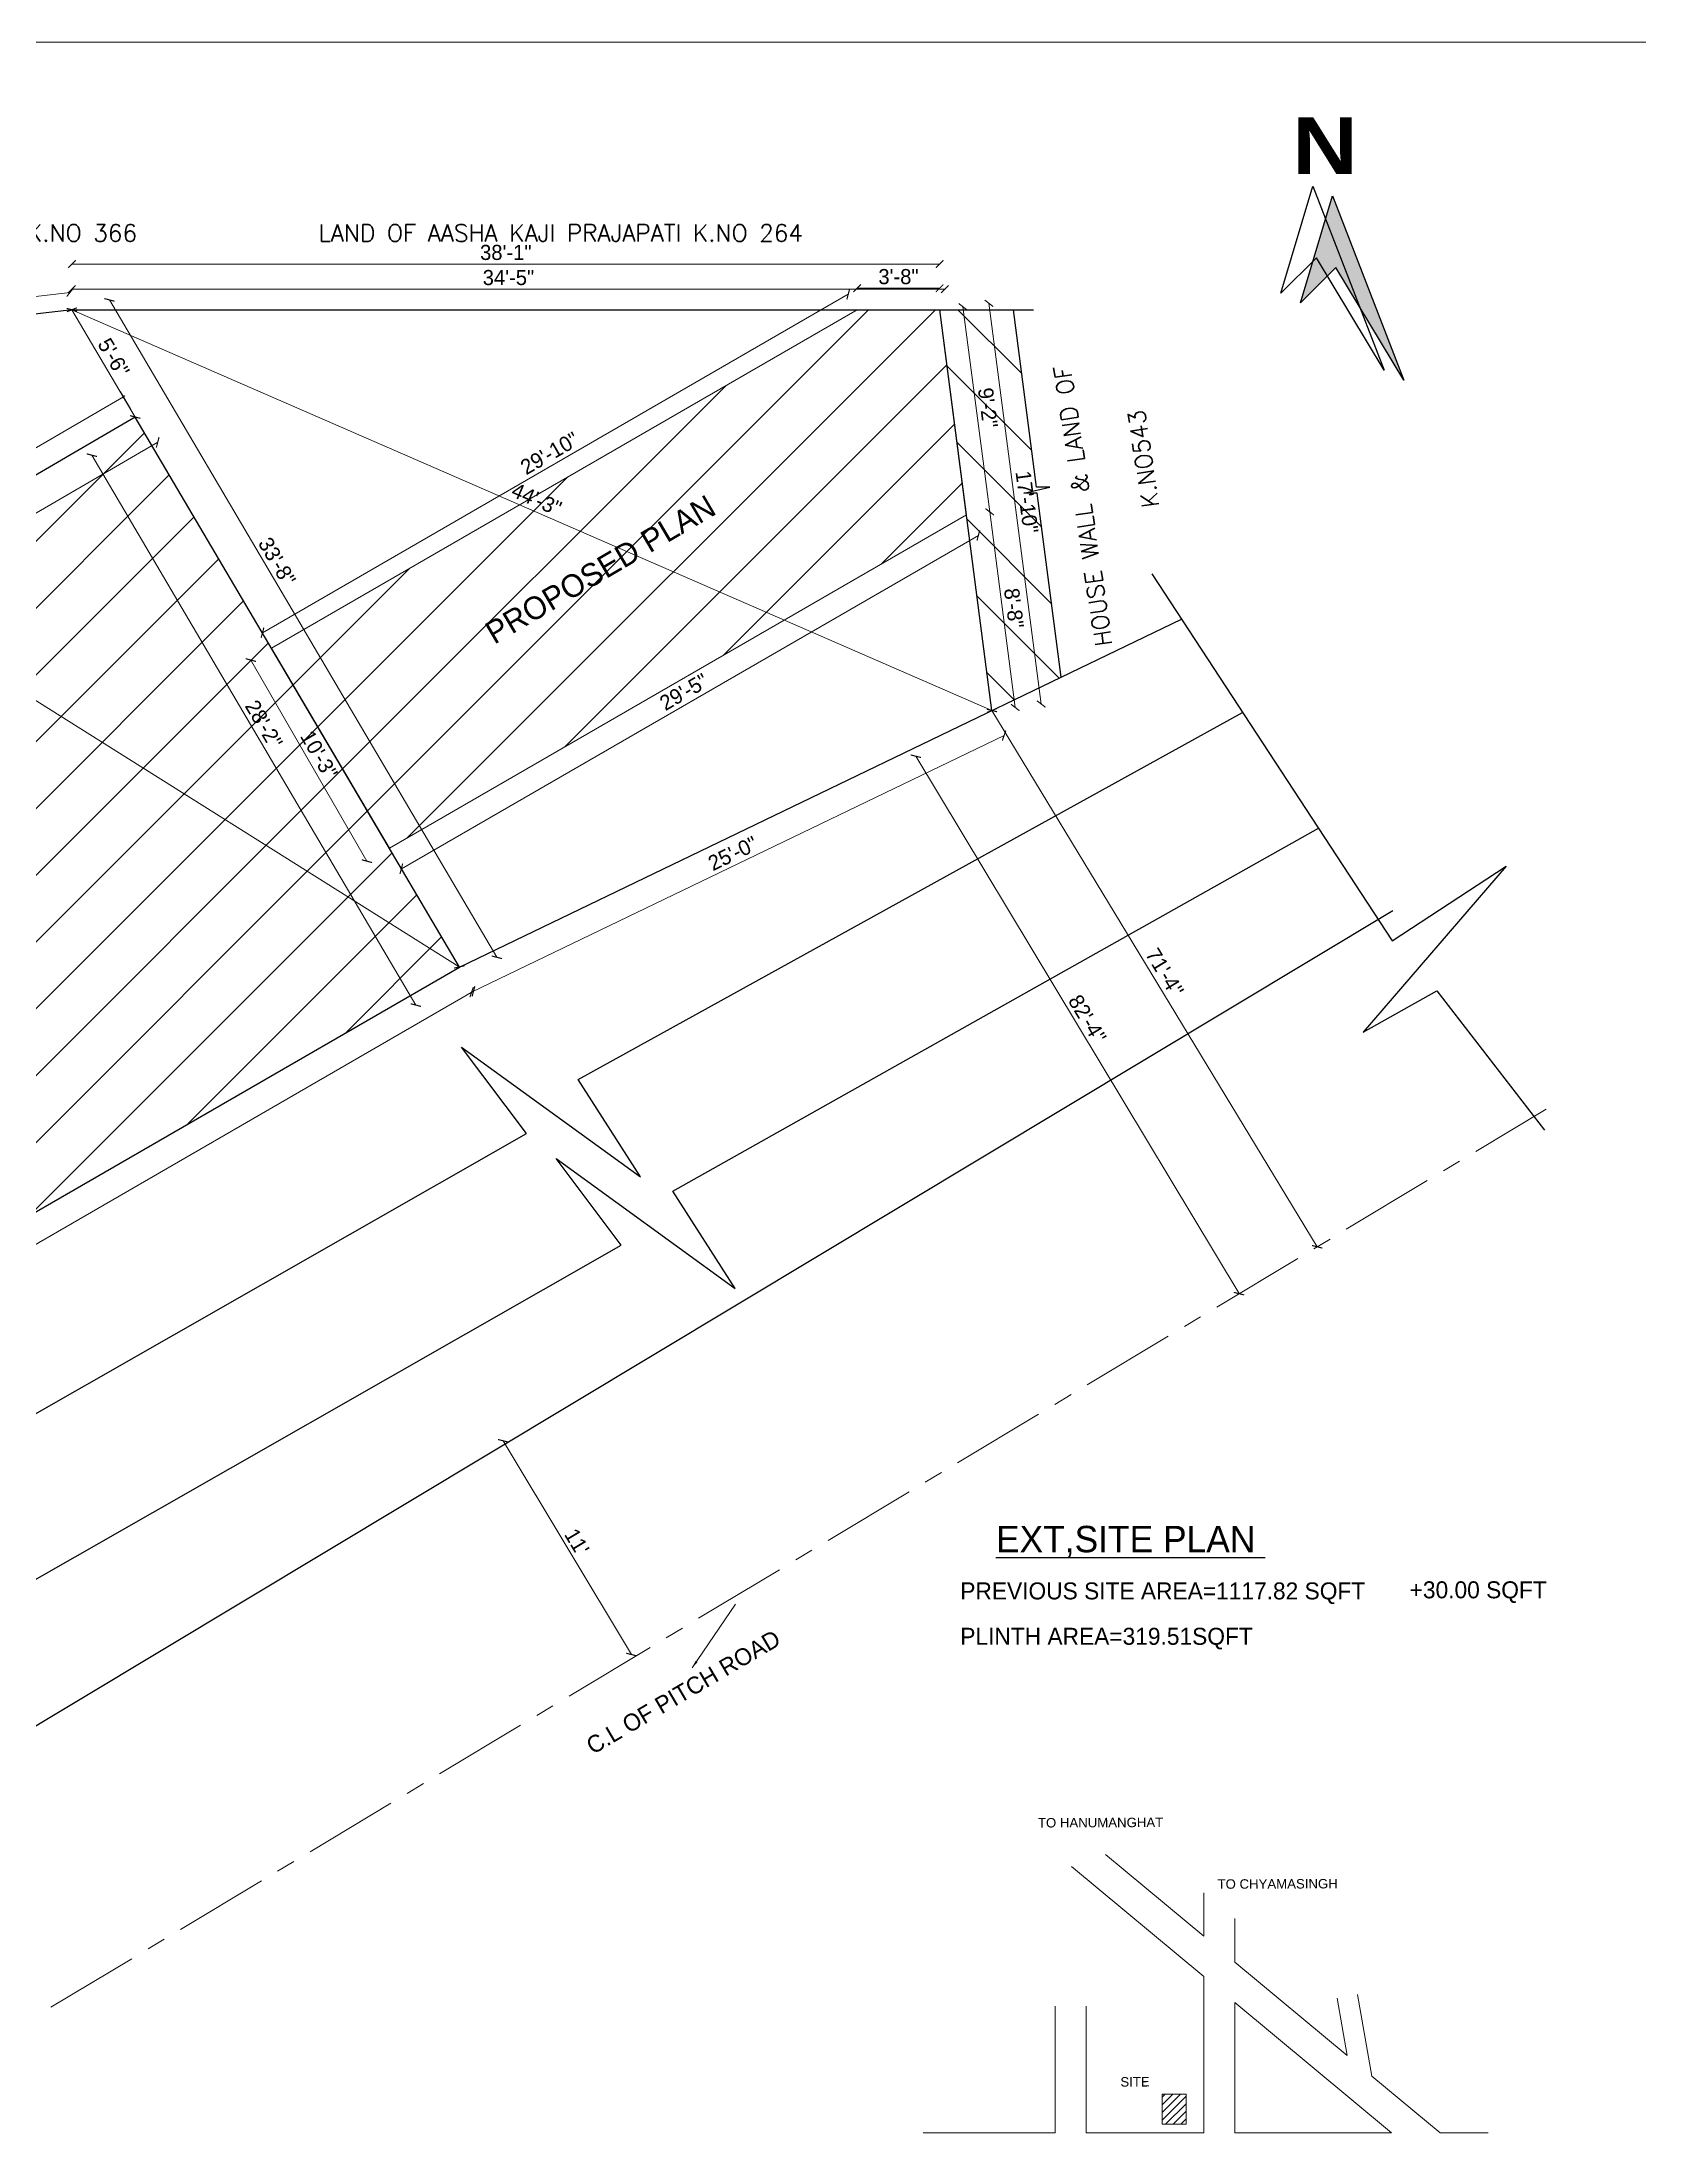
# Model space of a CAD drawing. Header units: inches. Extents: x 4069 to 291496, y -47643 to 12535.
# Drawn here: x 21112 to 21958, y 659 to 1771 of the extents above; entities that cross this region are included whole.
import ezdxf

# ---------------------------------------------------------------- set-up
doc = ezdxf.new("R2010")
doc.units = ezdxf.units.IN
doc.header["$LTSCALE"] = 5
doc.header["$MEASUREMENT"] = 0
doc.linetypes.add('CENTER', pattern=[2, 1.25, -0.25, 0.25, -0.25])
for name, color, linetype, lineweight in [('A-WALL', 7, 'Continuous', 9), ('ele1', 21, 'Continuous', 20), ('HATCH', 253, 'Continuous', 0)]:
    doc.layers.add(name, color=color, linetype=linetype, lineweight=lineweight)
for name, color, linetype in [('column', 4, 'Continuous'), ('DIM', 5, 'Continuous'), ('TEXT', 6, 'Continuous'), ('WALL', 7, 'Continuous')]:
    doc.layers.add(name, color=color, linetype=linetype)
doc.layers.add('dim line', color=7, linetype='Continuous', lineweight=15, true_color=0xfab2b2)
doc.styles.add('ARIAL', font='cityb___.ttf')
doc.styles.add('DIMTEXT', font='arial.ttf', dxfattribs={"height": 8})
doc.styles.add('ROMANS', font='romans.shx', dxfattribs={"width": 0.8})
doc.styles.get("Standard").update_dxf_attribs({"font": 'arial.ttf'})
doc.styles.add('tt', font='stylu.ttf', dxfattribs={"height": 8})
doc.dimstyles.new('Copy(2) of STANDARD', dxfattribs={"dimtxt": 2, "dimasz": 4, "dimexe": 0, "dimexo": 0, "dimgap": 2, "dimtad": 1, "dimdec": 0, "dimzin": 0, "dimdsep": 46, "dimlunit": 3, "dimtxsty": 'tt', "dimblk": 'ARCHTICK', "dimcen": 0.0505, "dimse1": 1, "dimse2": 1, "dimclrd": 5, "dimclre": 5, "dimclrt": 7, "dimadec": 1, "dimazin": 0, "dimtm": 1e-09, "dimtfac": 1, "dimtdec": 0, "dimtofl": 0, "dimtmove": 1, "dimatfit": 3, "dimfxl": 1, "dimtolj": 2, "dimtzin": 0, "dimlwd": 13, "dimarcsym": 0})
doc.dimstyles.new('Standard$0', dxfattribs={"dimtxt": 6, "dimasz": 4, "dimexe": 3, "dimexo": 6, "dimgap": 3, "dimtad": 1, "dimdec": 1, "dimzin": 0, "dimdsep": 46, "dimlunit": 4, "dimtxsty": 'Standard', "dimcen": 0.09, "dimclrd": 6, "dimclre": 6, "dimclrt": 7, "dimadec": 0, "dimazin": 0, "dimtfac": 1, "dimtdec": 1, "dimtix": 1, "dimtofl": 0, "dimtmove": 1, "dimatfit": 3, "dimfxl": 1, "dimtolj": 1, "dimtzin": 0, "dimlwd": 18, "dimlwe": 18, "dimarcsym": 0})
pattern_1 = [(45, (480.256, 5132.629), (-17.67767, 17.67767), [])]

# ---------------------------------------------------------------- blocks, each defined once
blk = doc.blocks.new('_ArchTick')
at = {"color": 0, "linetype": 'ByBlock', "const_width": 0.15}
blk.add_lwpolyline([(-0.5, -0.5), (0.5, 0.5)], dxfattribs=at)
blk = doc.blocks.new('*D227')
at = {"layer": 'Defpoints', "color": 0, "ltscale": 5, "transparency": 16777216}
for p in [(21543.1, 1629.6), (21228.3, 1458.6), (21233, 1450.4)]:
    blk.add_point(p, dxfattribs=at)
at = {"layer": 'DIM', "color": 5, "lineweight": 13, "ltscale": 5, "transparency": 16777216}
blk.add_line((21538.4, 1637.8), (21228.3, 1458.6), dxfattribs=at)
at = {"layer": 'DIM', "color": 5, "lineweight": 13, "ltscale": 5, "transparency": 16777216, "xscale": 4, "yscale": 4, "zscale": 4}
for p, rotation in [((21538.4, 1637.8), 30.02282740663228), ((21228.3, 1458.6), 210.0228274066323)]:
    blk.add_blockref('_ArchTick', p, dxfattribs=dict(at, rotation=rotation))
at = {"layer": 'DIM', "color": 7, "ltscale": 5, "transparency": 16777216, "insert": (21380.3, 1553.6), "char_height": 8, "attachment_point": 5, "rotation": 30.0228, "style": 'tt'}
blk.add_mtext('\\A2;29\'-10"', dxfattribs=at)
blk = doc.blocks.new('*D228')
at = {"layer": 'Defpoints', "color": 0, "ltscale": 5, "transparency": 16777216}
for p in [(21601, 1521), (21607.3, 1510.1), (21295.5, 1344.5)]:
    blk.add_point(p, dxfattribs=at)
at = {"layer": 'DIM', "color": 5, "lineweight": 13, "ltscale": 5, "transparency": 16777216}
blk.add_line((21301.8, 1333.6), (21607.3, 1510.1), dxfattribs=at)
at = {"layer": 'DIM', "color": 5, "lineweight": 13, "ltscale": 5, "transparency": 16777216, "xscale": 4, "yscale": 4, "zscale": 4}
for p, rotation in [((21607.3, 1510.1), 30.0228274066323), ((21301.8, 1333.6), 210.0228274066323)]:
    blk.add_blockref('_ArchTick', p, dxfattribs=dict(at, rotation=rotation))
at = {"layer": 'DIM', "color": 7, "ltscale": 5, "transparency": 16777216, "insert": (21451.4, 1427.2), "char_height": 8, "attachment_point": 5, "rotation": 30.0228, "style": 'tt'}
blk.add_mtext('\\A2;29\'-5"', dxfattribs=at)
blk = doc.blocks.new('*D229')
at = {"layer": 'Defpoints', "color": 0, "ltscale": 5, "transparency": 16777216}
for p in [(21586.8, 1641), (21543.1, 1629.6), (21586.8, 1629.6)]:
    blk.add_point(p, dxfattribs=at)
at = {"layer": 'DIM', "color": 5, "lineweight": 13, "ltscale": 5, "transparency": 16777216}
blk.add_line((21543.1, 1641), (21586.8, 1641), dxfattribs=at)
at = {"layer": 'DIM', "color": 5, "lineweight": 13, "ltscale": 5, "transparency": 16777216, "xscale": 4, "yscale": 4, "zscale": 4, "rotation": 180}
blk.add_blockref('_ArchTick', (21543.1, 1641), dxfattribs=at)
at = {"layer": 'DIM', "color": 5, "lineweight": 13, "ltscale": 5, "transparency": 16777216, "xscale": 4, "yscale": 4, "zscale": 4}
blk.add_blockref('_ArchTick', (21586.8, 1641), dxfattribs=at)
at = {"layer": 'DIM', "color": 7, "ltscale": 5, "transparency": 16777216, "insert": (21565, 1647.1), "char_height": 8, "attachment_point": 5, "style": 'tt'}
blk.add_mtext('\\A2;3\'-8"', dxfattribs=at)
blk = doc.blocks.new('*D230')
at = {"layer": 'Defpoints', "color": 0, "ltscale": 5, "transparency": 16777216}
for p in [(21586.8, 1629.6), (21599.1, 1631.2), (21601, 1521)]:
    blk.add_point(p, dxfattribs=at)
at = {"layer": 'DIM', "color": 5, "lineweight": 13, "ltscale": 5, "transparency": 16777216}
blk.add_line((21613.3, 1522.6), (21599.1, 1631.2), dxfattribs=at)
at = {"layer": 'DIM', "color": 5, "lineweight": 13, "ltscale": 5, "transparency": 16777216, "xscale": 4, "yscale": 4, "zscale": 4}
for p, rotation in [((21599.1, 1631.2), 97.43550611294224), ((21613.3, 1522.6), 277.4355061129422)]:
    blk.add_blockref('_ArchTick', p, dxfattribs=dict(at, rotation=rotation))
at = {"layer": 'DIM', "color": 7, "ltscale": 5, "transparency": 16777216, "insert": (21612.3, 1577.7), "char_height": 8, "attachment_point": 5, "rotation": 277.4355, "style": 'tt'}
blk.add_mtext('\\A2;9\'-2"', dxfattribs=at)
blk = doc.blocks.new('*D65')
at = {"layer": 'Defpoints', "color": 0, "ltscale": 5, "transparency": 16777216}
for p in [(21233, 1450.4), (21283.6, 1337.6), (21295.5, 1344.5)]:
    blk.add_point(p, dxfattribs=at)
at = {"layer": 'DIM', "color": 5, "lineweight": 13, "ltscale": 5, "transparency": 16777216}
blk.add_line((21222.1, 1444.1), (21283.6, 1337.6), dxfattribs=at)
at = {"layer": 'DIM', "color": 5, "lineweight": 13, "ltscale": 5, "transparency": 16777216, "xscale": 4, "yscale": 4, "zscale": 4}
for p, rotation in [((21222.1, 1444.1), 120.0228274069224), ((21283.6, 1337.6), 300.0228274069224)]:
    blk.add_blockref('_ArchTick', p, dxfattribs=dict(at, rotation=rotation))
at = {"layer": 'DIM', "color": 7, "ltscale": 5, "transparency": 16777216, "insert": (21258.2, 1394), "char_height": 8, "attachment_point": 5, "rotation": 300.0228, "style": 'tt'}
blk.add_mtext('\\A2;10\'-3"', dxfattribs=at)
blk = doc.blocks.new('*D66')
at = {"layer": 'Defpoints', "color": 0, "ltscale": 5, "transparency": 16777216}
for p in [(21127.4, 1629.6), (21127.4, 1629.6), (21614.5, 1417.4)]:
    blk.add_point(p, dxfattribs=at)
at = {"layer": 'DIM', "color": 5, "lineweight": 13, "ltscale": 5, "transparency": 16777216}
blk.add_line((21614.5, 1417.4), (21127.4, 1629.6), dxfattribs=at)
at = {"layer": 'DIM', "color": 5, "lineweight": 13, "ltscale": 5, "transparency": 16777216, "xscale": 4, "yscale": 4, "zscale": 4}
for p, rotation in [((21127.4, 1629.6), 156.4590553134295), ((21614.5, 1417.4), 336.4590553134295)]:
    blk.add_blockref('_ArchTick', p, dxfattribs=dict(at, rotation=rotation))
at = {"layer": 'DIM', "color": 7, "ltscale": 5, "transparency": 16777216, "insert": (21373.4, 1529.2), "char_height": 8, "attachment_point": 5, "rotation": 336.4591, "style": 'tt'}
blk.add_mtext('\\A2;44\'-3"', dxfattribs=at)
blk = doc.blocks.new('*D67')
at = {"layer": 'Defpoints', "color": 0, "ltscale": 5, "transparency": 16777216}
for p in [(21178.5, 1653.1), (21147.3, 1634.8), (21383.6, 1305.1)]:
    blk.add_point(p, dxfattribs=at)
at = {"layer": 'DIM', "color": 5, "lineweight": 13, "ltscale": 5, "transparency": 16777216}
blk.add_line((21352.4, 1286.7), (21147.3, 1634.8), dxfattribs=at)
at = {"layer": 'DIM', "color": 5, "lineweight": 13, "ltscale": 5, "transparency": 16777216, "xscale": 4, "yscale": 4, "zscale": 4}
for p, rotation in [((21147.3, 1634.8), 120.5085900979847), ((21352.4, 1286.7), 300.5085900979847)]:
    blk.add_blockref('_ArchTick', p, dxfattribs=dict(at, rotation=rotation))
at = {"layer": 'DIM', "color": 7, "ltscale": 5, "transparency": 16777216, "insert": (21236, 1496.3), "char_height": 8, "attachment_point": 5, "rotation": 300.5086, "style": 'tt'}
blk.add_mtext('\\A2;33\'-8"', dxfattribs=at)
blk = doc.blocks.new('*D68')
at = {"layer": 'Defpoints', "color": 0, "ltscale": 5, "transparency": 16777216}
for p in [(20833.8, 1595.4), (21332.5, 1281.6), (21332.5, 1281.6)]:
    blk.add_point(p, dxfattribs=at)
at = {"layer": 'DIM', "color": 5, "lineweight": 13, "ltscale": 5, "transparency": 16777216}
blk.add_line((20833.8, 1595.4), (21332.5, 1281.6), dxfattribs=at)
at = {"layer": 'DIM', "color": 5, "lineweight": 13, "ltscale": 5, "transparency": 16777216, "xscale": 4, "yscale": 4, "zscale": 4}
for p, rotation in [((20833.8, 1595.4), 147.8211343331413), ((21332.5, 1281.6), 327.8211343331413)]:
    blk.add_blockref('_ArchTick', p, dxfattribs=dict(at, rotation=rotation))
at = {"layer": 'DIM', "color": 7, "ltscale": 5, "transparency": 16777216, "insert": (21086.5, 1443.7), "char_height": 8, "attachment_point": 5, "rotation": 327.8211, "style": 'tt'}
blk.add_mtext('\\A2;49\'-1"', dxfattribs=at)
blk = doc.blocks.new('*D69')
at = {"layer": 'Defpoints', "color": 0, "ltscale": 5, "transparency": 16777216}
for p in [(21586.8, 1653.8), (21127.4, 1629.6), (21586.8, 1629.6)]:
    blk.add_point(p, dxfattribs=at)
at = {"layer": 'DIM', "color": 5, "lineweight": 13, "ltscale": 5, "transparency": 16777216}
blk.add_line((21127.4, 1653.8), (21586.8, 1653.8), dxfattribs=at)
at = {"layer": 'DIM', "color": 5, "lineweight": 13, "ltscale": 5, "transparency": 16777216, "xscale": 4, "yscale": 4, "zscale": 4, "rotation": 180}
blk.add_blockref('_ArchTick', (21127.4, 1653.8), dxfattribs=at)
at = {"layer": 'DIM', "color": 5, "lineweight": 13, "ltscale": 5, "transparency": 16777216, "xscale": 4, "yscale": 4, "zscale": 4}
blk.add_blockref('_ArchTick', (21586.8, 1653.8), dxfattribs=at)
at = {"layer": 'DIM', "color": 7, "ltscale": 5, "transparency": 16777216, "insert": (21357.1, 1659.9), "char_height": 8, "attachment_point": 5, "style": 'tt'}
blk.add_mtext('\\A2;38\'-1"', dxfattribs=at)
blk = doc.blocks.new('*D70')
at = {"layer": 'Defpoints', "color": 0, "ltscale": 5, "transparency": 16777216}
for p in [(21126.4, 1638.8), (21127.4, 1629.6), (20833.8, 1595.4)]:
    blk.add_point(p, dxfattribs=at)
at = {"layer": 'DIM', "color": 5, "lineweight": 13, "ltscale": 5, "transparency": 16777216}
blk.add_line((20832.7, 1604.6), (21126.4, 1638.8), dxfattribs=at)
at = {"layer": 'DIM', "color": 5, "lineweight": 13, "ltscale": 5, "transparency": 16777216, "xscale": 4, "yscale": 4, "zscale": 4}
for p, rotation in [((21126.4, 1638.8), 6.656485109489094), ((20832.7, 1604.6), 186.6564851094891)]:
    blk.add_blockref('_ArchTick', p, dxfattribs=dict(at, rotation=rotation))
at = {"layer": 'DIM', "color": 7, "ltscale": 5, "transparency": 16777216, "insert": (20978.8, 1627.8), "char_height": 8, "attachment_point": 5, "rotation": 6.6565, "style": 'tt'}
blk.add_mtext('\\A2;24\'-8"', dxfattribs=at)
blk = doc.blocks.new('*D72')
at = {"layer": 'Defpoints', "color": 0, "ltscale": 5, "transparency": 16777216}
for p in [(21614.5, 1417.4), (21620.9, 1404.1), (21332.5, 1281.6)]:
    blk.add_point(p, dxfattribs=at)
at = {"layer": 'DIM', "color": 5, "lineweight": 13, "ltscale": 5, "transparency": 16777216}
blk.add_line((21339, 1268.2), (21620.9, 1404.1), dxfattribs=at)
at = {"layer": 'DIM', "color": 5, "lineweight": 13, "ltscale": 5, "transparency": 16777216, "xscale": 4, "yscale": 4, "zscale": 4}
for p, rotation in [((21620.9, 1404.1), 25.72641114425595), ((21339, 1268.2), 205.726411144256)]:
    blk.add_blockref('_ArchTick', p, dxfattribs=dict(at, rotation=rotation))
at = {"layer": 'DIM', "color": 7, "ltscale": 5, "transparency": 16777216, "insert": (21477.3, 1341.7), "char_height": 8, "attachment_point": 5, "rotation": 25.7264, "style": 'tt'}
blk.add_mtext('\\A2;25\'-0"', dxfattribs=at)
blk = doc.blocks.new('*D74')
at = {"layer": 'Defpoints', "color": 0, "ltscale": 5, "transparency": 16777216}
for p in [(21614.5, 1417.4), (21785.7, 1132.8), (21745.3, 1108.6)]:
    blk.add_point(p, dxfattribs=at)
at = {"layer": 'DIM', "color": 5, "lineweight": 13, "ltscale": 5, "transparency": 16777216}
blk.add_line((21574.2, 1393.2), (21745.3, 1108.6), dxfattribs=at)
at = {"layer": 'DIM', "color": 5, "lineweight": 13, "ltscale": 5, "transparency": 16777216, "xscale": 4, "yscale": 4, "zscale": 4}
for p, rotation in [((21574.2, 1393.2), 121.020957503502), ((21745.3, 1108.6), 301.020957503502)]:
    blk.add_blockref('_ArchTick', p, dxfattribs=dict(at, rotation=rotation))
at = {"layer": 'DIM', "color": 7, "ltscale": 5, "transparency": 16777216, "insert": (21665, 1254), "char_height": 8, "attachment_point": 5, "rotation": 301.021, "style": 'tt'}
blk.add_mtext("\\A2;82'-4''", dxfattribs=at)
blk = doc.blocks.new('*D75')
at = {"layer": 'Defpoints', "color": 0, "ltscale": 5, "transparency": 16777216}
for p in [(21355.7, 1030.7), (21355.7, 1030.7), (21423.6, 917.5)]:
    blk.add_point(p, dxfattribs=at)
at = {"layer": 'DIM', "color": 5, "lineweight": 13, "ltscale": 5, "transparency": 16777216}
blk.add_line((21423.6, 917.5), (21355.7, 1030.7), dxfattribs=at)
at = {"layer": 'DIM', "color": 5, "lineweight": 13, "ltscale": 5, "transparency": 16777216, "xscale": 4, "yscale": 4, "zscale": 4}
for p, rotation in [((21355.7, 1030.7), 120.9954618466229), ((21423.6, 917.5), 300.9954618466229)]:
    blk.add_blockref('_ArchTick', p, dxfattribs=dict(at, rotation=rotation))
at = {"layer": 'DIM', "color": 7, "ltscale": 5, "transparency": 16777216, "insert": (21394.8, 977.2), "char_height": 8, "attachment_point": 5, "rotation": 300.9955, "style": 'tt'}
blk.add_mtext("\\A2;11'", dxfattribs=at)
blk = doc.blocks.new('*D76')
at = {"layer": 'Defpoints', "color": 0, "ltscale": 5, "transparency": 16777216}
for p in [(21614.5, 1417.4), (21786.7, 1133.4), (21786.7, 1133.4)]:
    blk.add_point(p, dxfattribs=at)
at = {"layer": 'DIM', "color": 5, "lineweight": 13, "ltscale": 5, "transparency": 16777216}
blk.add_line((21614.5, 1417.4), (21786.7, 1133.4), dxfattribs=at)
at = {"layer": 'DIM', "color": 5, "lineweight": 13, "ltscale": 5, "transparency": 16777216, "xscale": 4, "yscale": 4, "zscale": 4}
for p, rotation in [((21614.5, 1417.4), 121.2299142519415), ((21786.7, 1133.4), 301.2299142519415)]:
    blk.add_blockref('_ArchTick', p, dxfattribs=dict(at, rotation=rotation))
at = {"layer": 'DIM', "color": 7, "ltscale": 5, "transparency": 16777216, "insert": (21706, 1278.7), "char_height": 8, "attachment_point": 5, "rotation": 301.2299, "style": 'tt'}
blk.add_mtext("\\A2;71'-4''", dxfattribs=at)
blk = doc.blocks.new('*D78')
at = {"layer": 'Defpoints', "color": 0, "ltscale": 5, "transparency": 16777216}
for p in [(21586.8, 1629.6), (21614.5, 1417.4), (21640.6, 1420.8)]:
    blk.add_point(p, dxfattribs=at)
at = {"layer": 'DIM', "color": 5, "lineweight": 13, "ltscale": 5, "transparency": 16777216}
blk.add_line((21612.9, 1633), (21640.6, 1420.8), dxfattribs=at)
at = {"layer": 'DIM', "color": 5, "lineweight": 13, "ltscale": 5, "transparency": 16777216, "xscale": 4, "yscale": 4, "zscale": 4}
for p, rotation in [((21612.9, 1633), 97.43550611295157), ((21640.6, 1420.8), 277.4355061129515)]:
    blk.add_blockref('_ArchTick', p, dxfattribs=dict(at, rotation=rotation))
at = {"layer": 'DIM', "color": 7, "ltscale": 5, "transparency": 16777216, "insert": (21633, 1527.8), "char_height": 8, "attachment_point": 5, "rotation": 277.4355, "style": 'tt'}
blk.add_mtext('\\A2;17\'-10"', dxfattribs=at)
blk = doc.blocks.new('*D60')
at = {"layer": 'Defpoints', "color": 0, "ltscale": 5, "transparency": 16777216}
for p in [(21212, 1596.3), (21383.6, 1305.1), (21309.5, 1261.4)]:
    blk.add_point(p, dxfattribs=at)
at = {"layer": 'DIM', "color": 5, "lineweight": 13, "ltscale": 5, "transparency": 16777216}
blk.add_line((21137.9, 1552.6), (21309.5, 1261.4), dxfattribs=at)
at = {"layer": 'DIM', "color": 5, "lineweight": 13, "ltscale": 5, "transparency": 16777216, "xscale": 4, "yscale": 4, "zscale": 4}
for p, rotation in [((21137.9, 1552.6), 120.5085900979861), ((21309.5, 1261.4), 300.5085900979861)]:
    blk.add_blockref('_ArchTick', p, dxfattribs=dict(at, rotation=rotation))
at = {"layer": 'DIM', "color": 7, "ltscale": 5, "transparency": 16777216, "insert": (21229, 1410.1), "char_height": 8, "attachment_point": 5, "rotation": 300.5086, "style": 'tt'}
blk.add_mtext('\\A2;28\'-2"', dxfattribs=at)
blk = doc.blocks.new('*D61')
at = {"layer": 'Defpoints', "color": 0, "ltscale": 5, "transparency": 16777216}
for p in [(21160.9, 1579.8), (21172.8, 1559.4), (20833.8, 1389.4)]:
    blk.add_point(p, dxfattribs=at)
at = {"layer": 'DIM', "color": 5, "lineweight": 13, "ltscale": 5, "transparency": 16777216}
blk.add_line((20845.7, 1368.9), (21172.8, 1559.4), dxfattribs=at)
at = {"layer": 'DIM', "color": 5, "lineweight": 13, "ltscale": 5, "transparency": 16777216, "xscale": 4, "yscale": 4, "zscale": 4}
for p, rotation in [((21172.8, 1559.4), 30.20167562402278), ((20845.7, 1368.9), 210.2016756240227)]:
    blk.add_blockref('_ArchTick', p, dxfattribs=dict(at, rotation=rotation))
at = {"layer": 'DIM', "color": 7, "ltscale": 5, "transparency": 16777216, "insert": (21006.1, 1469.6), "char_height": 8, "attachment_point": 5, "rotation": 30.2017, "style": 'tt'}
blk.add_mtext('\\A2;31\'-7"', dxfattribs=at)
blk = doc.blocks.new('*D62')
at = {"layer": 'Defpoints', "color": 0, "ltscale": 5, "transparency": 16777216}
for p in [(21332.5, 1281.6), (21340, 1268.7), (20833.8, 993.4)]:
    blk.add_point(p, dxfattribs=at)
at = {"layer": 'DIM', "color": 5, "lineweight": 13, "ltscale": 5, "transparency": 16777216}
blk.add_line((20841.3, 980.5), (21340, 1268.7), dxfattribs=at)
at = {"layer": 'DIM', "color": 5, "lineweight": 13, "ltscale": 5, "transparency": 16777216, "xscale": 4, "yscale": 4, "zscale": 4}
for p, rotation in [((21340, 1268.7), 30.02282740668969), ((20841.3, 980.5), 210.0228274066897)]:
    blk.add_blockref('_ArchTick', p, dxfattribs=dict(at, rotation=rotation))
at = {"layer": 'DIM', "color": 7, "ltscale": 5, "transparency": 16777216, "insert": (21087.5, 1129.9), "char_height": 8, "attachment_point": 5, "rotation": 30.0228, "style": 'tt'}
blk.add_mtext("\\A2;48'", dxfattribs=at)
blk = doc.blocks.new('*D225')
at = {"layer": 'Defpoints', "color": 0, "ltscale": 5, "transparency": 16777216}
for p in [(21127.4, 1629.6), (21127.4, 1629.6), (21160.9, 1572.8)]:
    blk.add_point(p, dxfattribs=at)
at = {"layer": 'DIM', "color": 5, "lineweight": 13, "ltscale": 5, "transparency": 16777216}
blk.add_line((21160.9, 1572.8), (21127.4, 1629.6), dxfattribs=at)
at = {"layer": 'DIM', "color": 5, "lineweight": 13, "ltscale": 5, "transparency": 16777216, "xscale": 4, "yscale": 4, "zscale": 4}
for p, rotation in [((21127.4, 1629.6), 120.5085900979771), ((21160.9, 1572.8), 300.5085900979771)]:
    blk.add_blockref('_ArchTick', p, dxfattribs=dict(at, rotation=rotation))
at = {"layer": 'DIM', "color": 7, "ltscale": 5, "transparency": 16777216, "insert": (21149.5, 1604.3), "char_height": 8, "attachment_point": 5, "rotation": 300.5086, "style": 'tt'}
blk.add_mtext('\\A2;5\'-6"', dxfattribs=at)
blk = doc.blocks.new('*D226')
at = {"layer": 'Defpoints', "color": 0, "ltscale": 5, "transparency": 16777216}
for p in [(21589.5, 1640.5), (21127.4, 1629.6), (21589.5, 1629.6)]:
    blk.add_point(p, dxfattribs=at)
at = {"layer": 'DIM', "color": 5, "lineweight": 13, "ltscale": 5, "transparency": 16777216}
blk.add_line((21127.4, 1640.5), (21589.5, 1640.5), dxfattribs=at)
at = {"layer": 'DIM', "color": 5, "lineweight": 13, "ltscale": 5, "transparency": 16777216, "xscale": 4, "yscale": 4, "zscale": 4, "rotation": 180}
blk.add_blockref('_ArchTick', (21127.4, 1640.5), dxfattribs=at)
at = {"layer": 'DIM', "color": 5, "lineweight": 13, "ltscale": 5, "transparency": 16777216, "xscale": 4, "yscale": 4, "zscale": 4}
blk.add_blockref('_ArchTick', (21589.5, 1640.5), dxfattribs=at)
at = {"layer": 'DIM', "color": 7, "ltscale": 5, "transparency": 16777216, "insert": (21358.5, 1646.6), "char_height": 8, "attachment_point": 5, "style": 'tt'}
blk.add_mtext('\\A2;34\'-5"', dxfattribs=at)
blk = doc.blocks.new('*D261')
at = {"layer": 'Defpoints', "color": 0, "ltscale": 5, "transparency": 16777216}
for p in [(21601, 1521), (21614.5, 1417.4), (21626.8, 1419)]:
    blk.add_point(p, dxfattribs=at)
at = {"layer": 'DIM', "color": 5, "lineweight": 13, "ltscale": 5, "transparency": 16777216}
blk.add_line((21613.3, 1522.6), (21626.8, 1419), dxfattribs=at)
at = {"layer": 'DIM', "color": 5, "lineweight": 13, "ltscale": 5, "transparency": 16777216, "xscale": 4, "yscale": 4, "zscale": 4}
for p, rotation in [((21613.3, 1522.6), 97.43550611309502), ((21626.8, 1419), 277.435506113095)]:
    blk.add_blockref('_ArchTick', p, dxfattribs=dict(at, rotation=rotation))
at = {"layer": 'DIM', "color": 7, "ltscale": 5, "transparency": 16777216, "insert": (21626.1, 1471.6), "char_height": 8, "attachment_point": 5, "rotation": 277.4355, "style": 'tt'}
blk.add_mtext('\\A2;8\'-8"', dxfattribs=at)
blk = doc.blocks.new('oblique')
at = {"color": 0, "lineweight": -2}
blk.add_line((0.25, 0.25), (-0.25, -0.25), dxfattribs=at)
at = {"layer": 'dim line', "lineweight": 9}
for p, q in [((-0.4375, 0), (0.4375, 0)), ((0, 0.4375), (0, -0.4375))]:
    blk.add_line(p, q, dxfattribs=at)
blk = doc.blocks.new('*D263')
at = {"layer": 'A-WALL', "color": 33, "lineweight": 0, "ltscale": 5, "transparency": 16777216}
blk.add_line((21154.7, 1583.5), (20827.6, 1393.1), dxfattribs=at)
at = {"layer": 'A-WALL', "color": 47, "lineweight": 0, "ltscale": 5, "transparency": 16777216}
for p, q in [((21158.4, 1577.1), (21153.2, 1586.1)), ((20831.3, 1386.7), (20826.1, 1395.7))]:
    blk.add_line(p, q, dxfattribs=at)
at = {"layer": 'Defpoints', "color": 0, "ltscale": 5, "transparency": 16777216}
for p in [(21160.9, 1572.8), (20827.6, 1393.1), (20833.8, 1382.4)]:
    blk.add_point(p, dxfattribs=at)
at = {"layer": 'A-WALL', "color": 33, "lineweight": 0, "ltscale": 5, "transparency": 16777216, "xscale": 2, "yscale": 2, "zscale": 2}
for p, rotation in [((21154.7, 1583.5), 30.20167562402474), ((20827.6, 1393.1), 210.2016756240247)]:
    blk.add_blockref('oblique', p, dxfattribs=dict(at, rotation=rotation))
at = {"layer": 'A-WALL', "color": 7, "ltscale": 5, "transparency": 16777216, "insert": (20989.5, 1491), "char_height": 4.5, "attachment_point": 5, "rotation": 30.2017}
blk.add_mtext('\\A1;31\'-6{\\H0.5x;\\S1/2;}"', dxfattribs=at)
blk = doc.blocks.new('_OBLIQUE')
at = {"color": 0, "linetype": 'ByBlock'}
blk.add_line((-0.5, -0.5), (0.5, 0.5), dxfattribs=at)

msp = doc.modelspace()

# ---------------------------------------------------------------- hatches: boundary and pattern name
at = {"layer": 'DIM'}
msp.add_hatch(color=256, dxfattribs=at).paths.add_polyline_path([(21777.7631, 1633.2785), (21794.76199, 1689.88736), (21832.5366, 1592.39515), (21796.60604, 1651.95828)])
at = {"layer": 'HATCH', "ltscale": 5}
h = msp.add_hatch(dxfattribs=at)
h.set_pattern_fill('ANSI31', color=256, scale=200, style=0)
h.set_pattern_definition(pattern_1)
h.paths.add_polyline_path([(21586.81903, 1629.63043), (21543.14078, 1629.63043), (21233.03341, 1450.42508), (21295.47382, 1344.45862), (21600.99438, 1521.01334)])
h.paths.add_polyline_path([(21352.9028, 1528.22224), (21386.92683, 1513.39925), (21394.33013, 1530.39247), (21360.30611, 1545.21546)], flags=25)
h.paths.add_polyline_path([(21350.14473, 1447.37252), (21474.29601, 1520.38837), (21464.66997, 1536.75585), (21340.51869, 1463.74)], flags=24)
h = msp.add_hatch(dxfattribs=at)
h.set_pattern_fill('ANSI31', color=256, scale=200, angle=90, style=0)
h.set_pattern_definition([(135, (-250.309, -13540.762), (-17.67767, -17.67767), [])])
h.paths.add_polyline_path([(21638.49657, 1532.49016), (21631.29995, 1532.49016), (21645.21949, 1535.63415), (21638.08677, 1535.63017), (21625.81903, 1629.63043), (21586.81903, 1629.63043), (21614.51279, 1417.42992), (21651.20545, 1435.10973)])
h.paths.add_polyline_path([(21622.84912, 1547.09392), (21628.15361, 1506.44885), (21615.62733, 1504.81407), (21610.32284, 1545.45915)], flags=24)
h = msp.add_hatch(dxfattribs=at)
h.set_pattern_fill('ANSI31', color=256, scale=200, style=0)
h.set_pattern_definition(pattern_1)
h.paths.add_polyline_path([(21160.94325, 1572.76792), (20833.81903, 1382.36427), (20833.81903, 1032.63043), (20833.81903, 993.36427), (21332.53488, 1281.56299)])
h.paths.add_polyline_path([(21240.32586, 1406.71715), (21258.89503, 1374.58397), (21274.94388, 1383.8583), (21256.3747, 1415.99148)], flags=24)
h.paths.add_polyline_path([(21066.01445, 1445.81673), (21097.42629, 1426.05182), (21107.29783, 1441.74039), (21075.88599, 1461.5053)], flags=24)
h.paths.add_polyline_path([(20853.05986, 1169.28155), (20853.05986, 1206.39429), (20834.52399, 1206.39429), (20834.52399, 1169.28155)], flags=24)
h.paths.add_polyline_path([(20994.57279, 1452.46987), (21026.64784, 1471.13926), (21017.32346, 1487.15907), (20985.2484, 1468.48968)], flags=24)
h.paths.add_polyline_path([(20955.27511, 1243.09222), (21100.51378, 1326.9458), (21094.01305, 1338.2054), (20948.77437, 1254.35181)], flags=24)
h.paths.add_polyline_path([(20947.08853, 1263.13691), (21091.36735, 1346.43633), (21081.9918, 1362.67525), (20937.71298, 1279.37584)], flags=24)
at = {"layer": 'WALL', "linetype": 'ByBlock', "ltscale": 5, "true_color": 0xf8991e}
h = msp.add_hatch(dxfattribs=at)
h.set_pattern_fill('ANSI31', color=30, scale=22.804179)
h.set_pattern_definition([(45, (15943.5446, 2504.7725), (-2.0156237, 2.0156237), [])])
h.paths.add_polyline_path([(21704.61932, 668.73994), (21717.31682, 668.73994), (21717.31682, 684.67229), (21704.61932, 684.67229)])

# ---------------------------------------------------------------- linework, layer by layer
at = {"layer": 'A-WALL', "ltscale": 5}
for p, q in [((21233.03341, 1450.42508), (21543.14078, 1629.63043)), ((21295.47382, 1344.45862), (21600.99438, 1521.01334)), ((21726.64075, 746.96508), (21656.56176, 805.23734)), ((21726.64075, 768.31882), (21674.55394, 811.63018)), ((21726.64075, 768.31882), (21726.64075, 791.34909)), ((21743.05975, 754.66604), (21743.05975, 777.69631)), ((21726.64075, 664.3056), (21726.64075, 746.96508)), ((21802.64292, 705.12128), (21743.05975, 754.66604)), ((21802.64292, 705.12128), (21797.22982, 735.49816)), ((21815.69543, 694.26782), (21808.00606, 737.41847)), ((21647.99611, 664.3056), (21647.99611, 731.35132)), ((21664.41512, 664.3056), (21664.41512, 731.35132)), ((21743.05975, 664.3056), (21743.05975, 733.3123)), ((21826.04811, 664.3056), (21743.05975, 733.3123)), ((21851.72839, 664.3056), (21815.69543, 694.26782)), ((21647.99611, 664.3056), (21578.07987, 664.3056)), ((21664.41512, 664.3056), (21726.64075, 664.3056)), ((21743.05975, 664.3056), (21826.04811, 664.3056)), ((21851.72839, 664.3056), (21877.16183, 664.3056))]:
    msp.add_line(p, q, dxfattribs=at)
at = {"layer": 'A-WALL', "ltscale": 5, "elevation": -58.16904}
for points in [[(21586.81903, 1629.63043), (21543.14078, 1629.63043), (21233.03341, 1450.42508), (21295.47382, 1344.45862), (21600.99438, 1521.01334)], [(21704.61932, 684.67229), (21717.31682, 684.67229), (21717.31682, 668.73994), (21704.61932, 668.73994)]]:
    msp.add_lwpolyline(points, close=True, dxfattribs=at)
at = {"layer": 'DIM', "elevation": -58.16904}
for points in [[(21767.4497, 1638.4293), (21784.44859, 1695.03817), (21822.2232, 1597.54596), (21786.29264, 1657.10908), (21767.4497, 1638.4293)], [(21777.7631, 1633.2785), (21794.76199, 1689.88736), (21832.5366, 1592.39515), (21796.60604, 1651.95828), (21777.7631, 1633.2785)]]:
    msp.add_lwpolyline(points, dxfattribs=at)
at = {"layer": 'ele1', "elevation": -58.16904}
msp.add_lwpolyline([(20650.86219, 1771.3776), (23735.82665, 1771.3776), (23735.82665, -383.95537), (20650.86219, -383.95537)], close=True, dxfattribs=at)
msp.add_lwpolyline([(20650.86219, 1771.3776), (23735.82665, 1771.3776), (23735.82665, -383.95537), (20650.86219, -383.95537)], close=True, dxfattribs=at)
at = {"layer": 'HATCH', "linetype": 'CENTER', "ltscale": 8}
msp.add_line((21047.72665, 689.50016, -58.16904), (21907.94665, 1206.27976, -58.16904), dxfattribs=at)
at = {"layer": 'WALL', "ltscale": 5}
for p, q in [((21127.4372, 1629.63043, -58.16904), (20833.81903, 1595.36427, -58.16904)), ((21127.4372, 1629.63043, -58.16904), (21589.51375, 1629.63043, -58.16904)), ((21614.51279, 1417.42992, -58.16904), (21586.81903, 1629.63043, -58.16904)), ((21586.81903, 1629.63043, -58.16904), (21636.49401, 1629.63043, -58.16904)), ((21638.08677, 1535.63017, -58.16904), (21625.81903, 1629.63043, -58.16904)), ((21160.94325, 1572.76792, -58.16904), (20833.81903, 1382.36427, -58.16904)), ((21332.53488, 1281.56299, -58.16904), (21160.94325, 1572.76792, -58.16904)), ((21631.29995, 1532.49016, -58.16904), (21645.21949, 1535.63415, -58.16904)), ((21645.21949, 1535.63415, -58.16904), (21638.08677, 1535.63017, -58.16904)), ((21638.49657, 1532.49016, -58.16904), (21631.29995, 1532.49016, -58.16904)), ((21651.20545, 1435.10973, -58.16904), (21638.49657, 1532.49016, -58.16904)), ((21332.53488, 1281.56299, -58.16904), (21714.85125, 1465.77653, -58.16904)), ((21395.41291, 1221.99056, -58.16904), (21747.21801, 1416.3868, -58.16904)), ((21445.46731, 1162.91805, -58.16904), (21787.33955, 1355.16376, -58.16904)), ((20896.88153, 752.86781, -58.16904), (21826.71716, 1311.46919, -58.16904)), ((20833.81903, 993.36427, -58.16904), (21332.53488, 1281.56299, -58.16904)), ((21333.68697, 1239.19234, -58.16904), (21428.42912, 1170.38524, -58.16904)), ((21368.13865, 1193.32094, -58.16904), (21333.68697, 1239.19234, -58.16904)), ((21428.42912, 1170.38524, -58.16904), (21395.41291, 1221.99056, -58.16904)), ((20833.81903, 888.42217, -58.16904), (21368.13865, 1193.32094, -58.16904)), ((21418.19305, 1134.24844, -58.16904), (21383.74137, 1180.11983, -58.16904)), ((21383.74137, 1180.11983, -58.16904), (21478.48352, 1111.31273, -58.16904)), ((21478.48352, 1111.31273, -58.16904), (21445.46731, 1162.91805, -58.16904)), ((20841.97597, 805.44171, -58.16904), (21418.19305, 1134.24844, -58.16904))]:
    msp.add_line(p, q, dxfattribs=at)
at = {"layer": 'WALL', "ltscale": 5, "elevation": -58.16904}
msp.add_lwpolyline([(21699.17332, 1489.70009), (21826.45767, 1295.47187), (21886.75935, 1334.88625), (21810.98563, 1247.10164), (21850.0077, 1268.96097), (21906.98775, 1195.17374)], dxfattribs=at)

# ---------------------------------------------------------------- texts
at = {"layer": 'column', "color": 0, "char_height": 5, "width": 98.6383278, "attachment_point": 2, "rotation": 0.20565602, "style": 'DIMTEXT'}
for s, insert in [('TO HANUMANGHAT', (21671.98817, 831.01405, -58.16904)), ('TO CHYAMASINGH', (21765.73492, 798.56408, -58.16904)), ('SITE', (21690.22706, 693.73568, -58.16904))]:
    msp.add_mtext(s, dxfattribs=dict(at, insert=insert))
at = {"layer": 'TEXT', "lineweight": 9, "style": 'ROMANS'}
for s, p in [('LAND OF CHANDRA KIRAN RAJBHANDARI K.NO 366', (20857.92956, 1665.72682, -58.16904)), ('LAND OF AASHA KAJI PRAJAPATI K.NO 264', (21257.93947, 1665.72682, -58.16904))]:
    msp.add_text(s, height=9, dxfattribs=at).set_placement(p)
for s, p in [('HOUSE WALL & LAND OF          ', (21678.27757, 1452.12013, -58.16904)), ('          K.NO543', (21712.97011, 1459.19046, -58.16904))]:
    msp.add_text(s, height=9, rotation=98.54375958, dxfattribs=at).set_placement(p)
at = {"layer": 'TEXT', "lineweight": 70, "style": 'tt'}
for s, height, p in [('PROPOSED PLAN', 12, (21351.00555, 1452.15153, -58.16904)), ('C.L OF PITCH ROAD ', 9, (21403.19621, 864.31619, -58.16904))]:
    msp.add_text(s, height=height, rotation=30.46063743, dxfattribs=at).set_placement(p)
at = {"layer": 'TEXT', "linetype": 'ByBlock', "style": 'tt'}
msp.add_text('%%UEXT,SITE PLAN ', height=14, dxfattribs=at).set_placement((21616.63384, 971.6352, -58.16904))
at = {"layer": 'TEXT', "lineweight": 70, "style": 'tt'}
for s, p in [('+30.00 SQFT', (21835.62909, 947.25961, -58.16904)), ('PREVIOUS SITE AREA=1117.82 SQFT', (21597.7242, 946.68385, -58.16904)), ('PLINTH AREA=319.51SQFT', (21597.7242, 922.64755, -58.16904))]:
    msp.add_text(s, height=9, dxfattribs=at).set_placement(p)
at = {"layer": 'TEXT', "insert": (21790.826, 1716.48676, -58.16904), "char_height": 30, "width": 37.634687, "attachment_point": 5, "style": 'ARIAL'}
msp.add_mtext('{\\fArial Black|b0|i0|c0|p34;N}', dxfattribs=at)

# ---------------------------------------------------------------- dimensions: what is measured, and where the dimension line sits
at = {"layer": 'A-WALL', "ltscale": 5}
dim = msp.add_aligned_dim(p1=(21160.94325, 1572.76792, -58.16904), p2=(20833.81903, 1382.36427, -58.16904), distance=-12.4202, dimstyle='Standard$0', override={"dimtxt": 4.5, "dimasz": 2, "dimexo": 5, "dimgap": 0.5, "dimzin": 12, "dimpost": '\\X', "dimblk": 'oblique', "dimcen": 3, "dimclrd": 33, "dimclre": 47, "dimtfac": 0.5, "dimfxl": 3, "dimlwd": 0, "dimlwe": 0}, dxfattribs=at)
dim.commit()
dim.dimension.update_dxf_attribs({"geometry": '*D263', "text_midpoint": (20989.5365, 1491.04364, -58.16904)})
at = {"layer": 'DIM', "ltscale": 5}
for p1, p2, distance, text, picture, middle in [((21127.4372, 1629.63043, -58.16904), (21586.81903, 1629.63043, -58.16904), 24.1414, '38\'-1"', '*D69', (21357.12811, 1659.91531, -58.16904)), ((21332.53488, 1281.56299, -58.16904), (21614.51279, 1417.42992, -58.16904), -14.81588, '25\'-0"', '*D72', (21477.26288, 1341.73645, -58.16904)), ((21614.51279, 1417.42992, -58.16904), (21785.66587, 1132.81923, -58.16904), -47.08147, "82'-4''", '*D74', (21665.03646, 1254.04523, -58.16904)), ((21614.51279, 1417.42992, -58.16904), (21786.70412, 1133.44296, -58.16904), 0, "71'-4''", '*D76', (21705.98441, 1278.69607, -58.16904))]:
    dim = msp.add_aligned_dim(p1=p1, p2=p2, distance=distance, text=text, dimstyle='Copy(2) of STANDARD', dxfattribs=at)
    dim.commit()
    dim.dimension.update_dxf_attribs({"geometry": picture, "text_midpoint": middle})
dim = msp.add_linear_dim(base=(21589.51375, 1640.45569, -58.16904), p1=(21127.4372, 1629.63043, -58.16904), p2=(21589.51375, 1629.63043, -58.16904), text='34\'-5"', dimstyle='Copy(2) of STANDARD', dxfattribs=at)
dim.commit()
dim.dimension.update_dxf_attribs({"geometry": '*D226', "text_midpoint": (21358.47547, 1646.63431, -58.16904)})
dim = msp.add_linear_dim(base=(21147.28944, 1634.75898, -58.16904), p1=(21383.57959, 1305.07161, -58.16904), p2=(21178.4819, 1653.13904, -58.16904), angle=120.5085901, dimstyle='Copy(2) of STANDARD', dxfattribs=at)
dim.commit()
dim.dimension.update_dxf_attribs({"geometry": '*D67', "text_midpoint": (21230.68803, 1493.22481, -58.16904), "dimtype": 161})
for p1, p2, distance, picture, middle in [((21543.14078, 1629.63043, -58.16904), (21586.81903, 1629.63043, -58.16904), 11.3558, '*D229', (21564.97991, 1647.12971, -58.16904)), ((20833.81903, 1595.36427, -58.16904), (21127.4372, 1629.63043, -58.16904), 9.27099, '*D70', (20978.83725, 1627.84281, -58.16904)), ((21586.81903, 1629.63043, -58.16904), (21614.51279, 1417.42992, -58.16904), 26.32625, '*D78', (21633.03393, 1527.75444, -58.16904)), ((21160.94325, 1572.76792, -58.16904), (21127.4372, 1629.63043, -58.16904), 0, '*D225', (21149.50839, 1604.33289, -58.16904)), ((21614.51279, 1417.42992, -58.16904), (21127.4372, 1629.63043, -58.16904), 0, '*D66', (21373.44276, 1529.19458, -58.16904)), ((21600.99438, 1521.01334, -58.16904), (21586.81903, 1629.63043, -58.16904), -12.41356, '*D230', (21612.29609, 1577.72183, -58.16904)), ((20833.81903, 1595.36427, -58.16904), (21332.53488, 1281.56299, -58.16904), 0, '*D68', (21086.46747, 1443.69315, -58.16904)), ((21211.98796, 1596.27654, -58.16904), (21383.57959, 1305.07161, -58.16904), -85.97134, '*D60', (21229.00279, 1410.14509, -58.16904)), ((20833.81903, 1389.38359, -58.16904), (21160.94325, 1579.78724, -58.16904), -23.6436, '*D61', (21006.11231, 1469.58477, -58.16904)), ((20833.81903, 993.36427, -58.16904), (21332.53488, 1281.56299, -58.16904), -14.85764, '*D62', (21087.51946, 1129.94911, -58.16904)), ((21423.63007, 917.5203, -58.16904), (21355.654, 1030.67177, -58.16904), 0, '*D75', (21394.82042, 977.20697, -58.16904))]:
    dim = msp.add_aligned_dim(p1=p1, p2=p2, distance=distance, dimstyle='Copy(2) of STANDARD', dxfattribs=at)
    dim.commit()
    dim.dimension.update_dxf_attribs({"geometry": picture, "text_midpoint": middle})
for base, p1, p2, angle, picture, middle in [((21228.30173, 1458.61305, -58.16904), (21543.14078, 1629.63043, -58.16904), (21233.03341, 1450.42508, -58.16904), 30.02282741, '*D227', (21380.27277, 1553.55012, -58.16904)), ((21626.82197, 1419.03636, -58.16904), (21600.99438, 1521.01334, -58.16904), (21614.51279, 1417.42992, -58.16904), 277.43550611, '*D261', (21626.14878, 1471.62234, -58.16904)), ((21607.28472, 1510.12816, -58.16904), (21295.47382, 1344.45862, -58.16904), (21600.99438, 1521.01334, -58.16904), 30.02282741, '*D228', (21451.43593, 1427.19535, -58.16904)), ((21283.63837, 1337.61914, -58.16904), (21233.03341, 1450.42508, -58.16904), (21295.47382, 1344.45862, -58.16904), 120.02282741, '*D65', (21258.21413, 1393.95174, -58.16904))]:
    dim = msp.add_linear_dim(base=base, p1=p1, p2=p2, angle=angle, dimstyle='Copy(2) of STANDARD', dxfattribs=at)
    dim.commit()
    dim.dimension.update_dxf_attribs({"geometry": picture, "text_midpoint": middle})

# ---------------------------------------------------------------- leaders
msp.add_leader([(21455.82267, 910.44781, -58.16904), (21478.73512, 944.19005, -58.16904)], dimstyle='Copy(2) of STANDARD', override={"dimgap": 2, "dimtad": 0}, dxfattribs=at)

doc.saveas('drawing.dxf')
